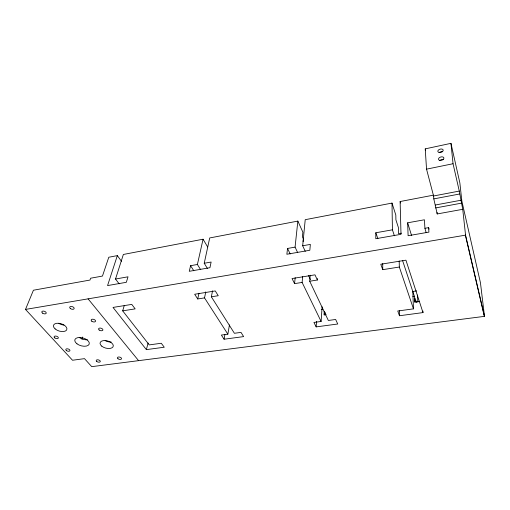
<?xml version="1.0" encoding="UTF-8"?>
<svg xmlns="http://www.w3.org/2000/svg" width="510" height="510" viewBox="0 0 510 510"><rect width="100%" height="100%" fill="white"/><g stroke="black" fill="none" stroke-linecap="round" stroke-linejoin="round"><path stroke-width="0.76" d="M305.248 251.334L302.679 245.769L305.222 219.683L392.005 203.088L392.426 229.819L375.813 232.77L375.781 238.731L401 234.326L400.127 201.533L433.449 195.158M324.959 315.193L325.144 312.33M324.252 311.266L324.016 314.842L326.145 314.542M310.22 275.215L309.71 281.227L328.351 320.471L335.644 319.477L337.741 324.003L316.155 326.891L313.93 322.435L321.115 321.459L322.11 306.759M316.155 326.891L316.557 321.364M309.71 281.227L317.373 280.015L317.481 278.511M321.115 321.459L302.118 282.432L302.679 276.433M303.106 241.619L303.361 238.941L302.417 236.863L302.876 232.19L297.853 221.091L209.706 237.947L204.23 263.268L207.385 268.419M302.118 282.432L294.576 283.624L295.194 277.644M297.693 252.654L295.073 247.12L297.853 221.091M295.073 247.12L287.532 248.459L286.856 254.26L309.838 250.251L310.348 244.405L302.679 245.769M212.549 290.796L211.35 296.807L234.402 333.285L241 332.386L243.621 336.606L224.081 339.22L221.359 335.064L227.855 334.178L229.462 324.876M224.081 339.22L224.884 334.643M227.855 334.178L204.523 297.891L205.759 291.898M204.523 297.891L197.74 298.962L198.97 293.237M200.583 269.605L197.395 264.48L203.063 239.222L123.363 254.464L115.521 279.027L119.136 283.821M197.395 264.48L190.581 265.691L189.274 271.307L209.941 267.699L211.121 262.038L204.23 263.268M124.274 305.522L122.68 310.851L149.232 344.9L161.256 343.255L164.265 347.227L146.376 349.624L148.104 342.969M450.955 143.342L453.046 163.729L459.281 191.078L462.742 209.31L437.21 213.945L433.8 198.894L433.589 195.98L426.538 169.154L425.232 148.869L450.955 143.342L459.867 182.937L461.85 201.099L480.452 282.776L484.5 316.353L91.73 366.658L84.494 358.645L72.522 360.245L25.5 309.417L33.424 290.222L89.996 280.054L90.64 278.211L102.459 276.069L108.789 257.25L117.338 255.612L107.559 285.581L126.333 282.304L128.01 276.809L115.521 279.027M81.989 339.226L82.735 337.008M426.538 169.154L453.046 163.729M433.589 195.98L459.281 191.078M433.8 198.894L459.599 194.004M435.406 205.001L461.021 200.232M435.623 207.933L461.34 203.184M424.913 228.295L428.636 227.638L428.916 232.12L408.108 235.728L407.649 222.8L424.422 219.784L424.913 228.295L426.15 232.617M401.472 233.191L398.546 233.701L398.399 227.556L395.913 219.804L395.811 215.01L392.005 203.088M25.5 309.417L465.553 235.142L484.5 316.353M122.68 310.851L135.169 308.875L131.771 304.4L113.022 307.422L146.376 349.624M211.35 296.807L218.235 295.717L215.265 290.929L194.661 294.257L197.74 298.962M422.988 312.592L405.934 260.176L380.772 264.237L382.742 269.662L399.33 267.036L413.47 308.862L397.749 311.004L399.464 315.741L422.988 312.592L422.911 311.062M416.689 290.904L412.794 291.471L413.47 308.862M321.249 309.564L322.817 309.34M412.819 296.508L414.381 296.284L414.624 302.194L419.303 301.537M88.083 298.854L138.599 360.659M117.338 255.612L121.482 261.305M190.581 265.691L193.813 270.791M203.063 239.222L207.647 246.942M294.576 283.624L292.045 278.549L314.976 274.845L317.373 280.015M287.532 248.459L290.196 253.967M308.435 275.368L310.456 279.652M375.813 232.77L377.897 238.654M392.426 229.819L394.396 235.773M402.632 260.718L414.381 296.284M416.428 302.468L415.012 298.191L415.165 301.882M400.127 201.533L400.586 203.031M407.649 222.8L411.589 235.639M428.636 227.638L429.069 229.168M425.232 148.869L425.62 150.393M465.369 235.167L484.334 316.372M462.742 209.31L465.553 235.142M437.095 212.409L437.21 213.945M417.524 295.035L417.837 302.022M399.19 260.922L399.33 267.036M399.349 310.424L399.464 315.741M382.723 263.511L382.742 269.662M63.922 325.061A6.942 3.799 17.7 0 1 58.905 323.423M87.395 339.787A7.44 4.042 16.4 0 1 79.248 337.422M111.167 342.019A6.751 3.717 15.4 0 1 105.143 340.584M439.161 152.624A2.741 1.657 -16 0 1 442.361 151.68M439.824 160.471A2.773 1.696 -15.8 0 1 443.643 159.681M117.982 358.747A2.123 1.135 14.5 0 0 121.469 358.893A2.123 1.135 14.5 0 0 118.97 356.994A2.123 1.135 14.5 0 0 117.982 358.747M54.806 337.926A2.193 1.16 17.4 0 0 58.299 338.053A2.193 1.16 17.4 0 0 55.571 336.058A2.193 1.16 17.4 0 0 54.806 337.926M99.208 330.027A2.238 1.243 16 0 0 102.848 330.148A2.238 1.243 16 0 0 100.177 328.077A2.238 1.243 16 0 0 99.208 330.027M101.758 346.15A6.802 3.691 15.3 0 0 112.99 346.883A6.802 3.691 15.3 0 0 105.27 340.565A6.802 3.691 15.3 0 0 101.758 346.15M66.459 350.587A2.142 1.122 16.6 0 0 69.895 350.721A2.142 1.122 16.6 0 0 67.256 348.802A2.142 1.122 16.6 0 0 66.459 350.587M96.811 361.514A2.104 1.103 15.2 0 0 100.24 361.66A2.104 1.103 15.2 0 0 97.716 359.792A2.104 1.103 15.2 0 0 96.811 361.514M76.991 343.823A7.497 4.016 16.3 0 0 89.11 344.314A7.497 4.016 16.3 0 0 80.038 337.492A7.497 4.016 16.3 0 0 76.991 343.823M55.125 328.899A6.993 3.78 17.6 0 0 66.6 330.034A6.993 3.78 17.6 0 0 58.816 323.283A6.993 3.78 17.6 0 0 55.125 328.899M91.813 321.224A2.276 1.275 16.5 0 0 95.504 321.345A2.276 1.275 16.5 0 0 92.763 319.209A2.276 1.275 16.5 0 0 91.813 321.224M439.308 152.49A2.754 1.651 -16.1 0 0 443.203 150.182A2.754 1.651 -16.1 0 0 439.046 149.602A2.754 1.651 -16.1 0 0 439.308 152.49M439.977 160.389A2.78 1.689 -15.9 0 0 443.91 158.055A2.78 1.689 -15.9 0 0 439.709 157.437A2.78 1.689 -15.9 0 0 439.977 160.389M70.393 308.544A2.321 1.307 17.8 0 0 74.116 308.652A2.321 1.307 17.8 0 0 71.272 306.453A2.321 1.307 17.8 0 0 70.393 308.544M42.559 313.134A2.301 1.256 18.7 0 0 46.193 313.242A2.301 1.256 18.7 0 0 43.312 311.087A2.301 1.256 18.7 0 0 42.559 313.134"/></g></svg>
